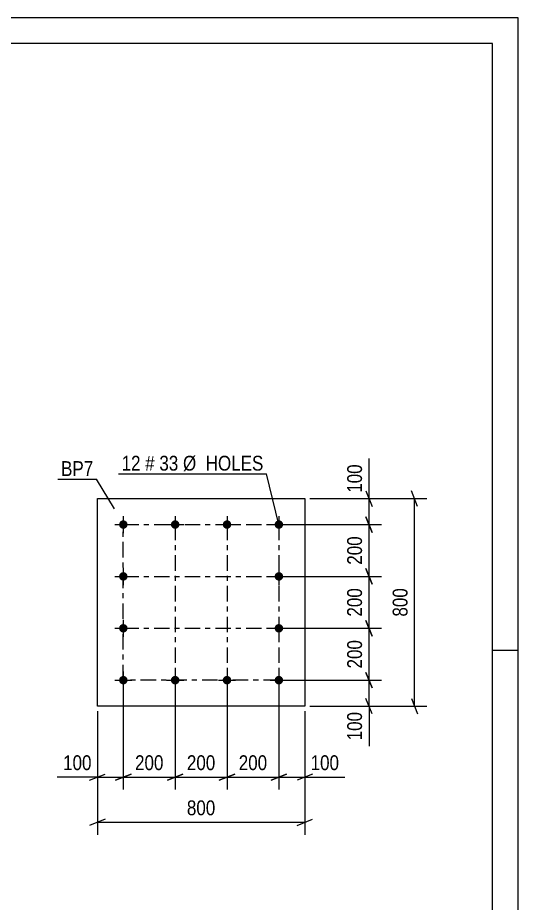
# Model space of a CAD drawing. Header units: millimetres. Extents: x 0 to 594, y 0 to 420.
# Drawn here: x 497.5 to 594, y 249.3 to 420 of the extents above; entities that cross this region are included whole.
import ezdxf

# ---------------------------------------------------------------- set-up
doc = ezdxf.new("R2010")
doc.units = ezdxf.units.MM
doc.linetypes.add('DXK_LINE_DOT3', pattern=[5.9187, 2.979, -0.9799, 0.9799, -0.9799])
doc.styles.add('Arial Narrow', font='ARIALN.TTF', dxfattribs={"height": 0.2})

# ---------------------------------------------------------------- blocks, each defined once
blk = doc.blocks.new('Unknown-708392085-1133')
at = {"color": 5, "linetype": 'Continuous'}
for p, q in [((594, 420), (0, 420)), ((594, 0), (594, 420)), ((589, 415), (5, 415)), ((589, 5), (589, 415)), ((594, 298), (589, 298))]:
    blk.add_line(p, q, dxfattribs=at)
blk = doc.blocks.new('Bolt-708392085-1677 - 1643')
at = {"linetype": 'Continuous'}
for points in [[(517.83, 323.12, -1), (517.83, 321.47, -1)], [(527.83, 323.12, -1), (527.83, 321.47, -1)], [(537.83, 323.12, -1), (537.83, 321.47, -1)], [(547.83, 323.12, -1), (547.83, 321.47, -1)], [(517.83, 313.12, -1), (517.83, 311.47, -1)], [(547.83, 313.12, -1), (547.83, 311.47, -1)], [(517.83, 303.12, -1), (517.83, 301.47, -1)], [(547.83, 303.12, -1), (547.83, 301.47, -1)], [(517.83, 293.12, -1), (517.83, 291.47, -1)], [(527.83, 293.12, -1), (527.83, 291.47, -1)], [(537.83, 293.12, -1), (537.83, 291.47, -1)], [(547.83, 293.12, -1), (547.83, 291.47, -1)]]:
    blk.add_hatch(color=1, dxfattribs=at).paths.add_polyline_path(points)
at = {"color": 1, "linetype": 'Continuous'}
for p, q in [((517.83, 323.94), (517.83, 320.64)), ((527.83, 323.94), (527.83, 320.64)), ((537.83, 323.94), (537.83, 320.64)), ((547.83, 323.94), (547.83, 320.64)), ((516.18, 322.29), (519.48, 322.29)), ((526.18, 322.29), (529.48, 322.29)), ((536.18, 322.29), (539.48, 322.29)), ((546.18, 322.29), (549.48, 322.29)), ((517.83, 313.94), (517.83, 310.64)), ((547.83, 313.94), (547.83, 310.64)), ((516.18, 312.29), (519.48, 312.29)), ((546.18, 312.29), (549.48, 312.29)), ((517.83, 303.94), (517.83, 300.64)), ((547.83, 303.94), (547.83, 300.64)), ((516.18, 302.29), (519.48, 302.29)), ((546.18, 302.29), (549.48, 302.29)), ((517.83, 293.94), (517.83, 290.64)), ((527.83, 293.94), (527.83, 290.64)), ((537.83, 293.94), (537.83, 290.64)), ((547.83, 293.94), (547.83, 290.64)), ((516.18, 292.29), (519.48, 292.29)), ((526.18, 292.29), (529.48, 292.29)), ((536.18, 292.29), (539.48, 292.29)), ((546.18, 292.29), (549.48, 292.29))]:
    blk.add_line(p, q, dxfattribs=at)
blk = doc.blocks.new('Part-708392085-1692 - 1643')
at = {"color": 2, "linetype": 'Continuous'}
for p, q in [((512.83, 287.29), (512.83, 327.29)), ((512.83, 327.29), (552.83, 327.29)), ((552.83, 327.29), (552.83, 287.29)), ((552.83, 287.29), (512.83, 287.29))]:
    blk.add_line(p, q, dxfattribs=at)
blk = doc.blocks.new('Rectangle-708392085-1807 - 1643')
at = {"color": 1, "linetype": 'DXK_LINE_DOT3'}
blk.add_lwpolyline([(517.83, 322.29), (547.83, 322.29), (547.83, 292.29), (517.83, 292.29), (517.83, 322.29)], close=True, dxfattribs=at)
blk = doc.blocks.new('Line-708392085-1779 - 1643')
at = {"color": 1, "linetype": 'DXK_LINE_DOT3'}
blk.add_line((527.83, 322.29), (527.83, 292.29), dxfattribs=at)
blk = doc.blocks.new('Line-708392085-1786 - 1643')
at = {"color": 1, "linetype": 'DXK_LINE_DOT3'}
blk.add_line((537.83, 322.29), (537.83, 292.29), dxfattribs=at)
blk = doc.blocks.new('Line-708392085-1793 - 1643')
at = {"color": 1, "linetype": 'DXK_LINE_DOT3'}
blk.add_line((517.83, 312.29), (547.83, 312.29), dxfattribs=at)
blk = doc.blocks.new('Line-708392085-1800 - 1643')
at = {"color": 1, "linetype": 'DXK_LINE_DOT3'}
blk.add_line((517.83, 302.29), (547.83, 302.29), dxfattribs=at)
blk = doc.blocks.new('StraightDimension-708392085-11905 - 1643')
at = {"color": 7, "linetype": 'Continuous'}
for p, q in [((564.61, 313.79), (565.81, 310.79)), ((548.83, 312.29), (567.61, 312.29)), ((565.21, 302.29), (565.21, 312.29)), ((548.83, 302.29), (567.61, 302.29)), ((565.81, 300.79), (564.61, 303.79))]:
    blk.add_line(p, q, dxfattribs=at)
at = {"color": 0}
blk.add_wipeout([(564.46, 310.64), (560.26, 310.64), (560.26, 303.95), (564.46, 303.95)], dxfattribs=at)
at = {"color": 3, "style": 'Arial Narrow'}
blk.add_text('200', height=2.863, rotation=90.0002, dxfattribs=at).set_placement((563.86, 304.55))
blk = doc.blocks.new('StraightDimension-708392085-11883 - 1643')
at = {"color": 7, "linetype": 'Continuous'}
for p, q in [((537.83, 291.29), (537.83, 271.2)), ((547.83, 291.29), (547.83, 271.2)), ((536.33, 273), (539.33, 274.2)), ((537.83, 273.6), (547.83, 273.6)), ((549.33, 274.2), (546.33, 273))]:
    blk.add_line(p, q, dxfattribs=at)
at = {"color": 0}
blk.add_wipeout([(546.17, 274.35), (546.17, 278.55), (539.49, 278.55), (539.49, 274.35)], dxfattribs=at)
at = {"color": 3, "style": 'Arial Narrow'}
blk.add_text('200', height=2.863, dxfattribs=at).set_placement((540.09, 274.95))
blk = doc.blocks.new('StraightDimension-708392085-1704 - 1643')
at = {"color": 7, "linetype": 'Continuous'}
for p, q in [((512.83, 286.29), (512.83, 262.5)), ((552.83, 286.29), (552.83, 262.5)), ((514.33, 265.5), (511.33, 264.3)), ((512.83, 264.9), (552.83, 264.9)), ((551.33, 264.3), (554.33, 265.5))]:
    blk.add_line(p, q, dxfattribs=at)
at = {"color": 0}
blk.add_wipeout([(536.17, 265.65), (536.17, 269.85), (529.49, 269.85), (529.49, 265.65)], dxfattribs=at)
at = {"color": 3, "style": 'Arial Narrow'}
blk.add_text('800', height=2.863, dxfattribs=at).set_placement((530.09, 266.25))
blk = doc.blocks.new('StraightDimension-708392085-1721 - 1643')
at = {"color": 7, "linetype": 'Continuous'}
for p, q in [((517.83, 291.29), (517.83, 271.2)), ((512.83, 286.29), (512.83, 271.2)), ((511.33, 273), (514.33, 274.2)), ((512.83, 273.6), (517.83, 273.6)), ((519.33, 274.2), (516.33, 273))]:
    blk.add_line(p, q, dxfattribs=at)
at = {"color": 0}
blk.add_wipeout([(512.3, 274.35), (512.3, 278.55), (505.62, 278.55), (505.62, 274.35)], dxfattribs=at)
at = {"color": 7, "linetype": 'Continuous'}
blk.add_line((512.83, 273.6), (505.09, 273.6), dxfattribs=at)
blk.add_line((512.83, 273.6), (505.09, 273.6), dxfattribs=at)
at = {"color": 3, "style": 'Arial Narrow'}
blk.add_text('100', height=2.863, dxfattribs=at).set_placement((506.22, 274.95))
blk = doc.blocks.new('StraightDimension-708392085-1731 - 1643')
at = {"color": 7, "linetype": 'Continuous'}
for p, q in [((547.83, 291.29), (547.83, 271.2)), ((552.83, 286.29), (552.83, 271.2)), ((546.33, 273), (549.33, 274.2)), ((547.83, 273.6), (552.83, 273.6)), ((554.33, 274.2), (551.33, 273))]:
    blk.add_line(p, q, dxfattribs=at)
at = {"color": 0}
blk.add_wipeout([(560.04, 274.35), (560.04, 278.55), (553.35, 278.55), (553.35, 274.35)], dxfattribs=at)
at = {"color": 7, "linetype": 'Continuous'}
blk.add_line((552.83, 273.6), (560.56, 273.6), dxfattribs=at)
blk.add_line((552.83, 273.6), (560.56, 273.6), dxfattribs=at)
at = {"color": 3, "style": 'Arial Narrow'}
blk.add_text('100', height=2.863, dxfattribs=at).set_placement((553.95, 274.95))
blk = doc.blocks.new('StraightDimension-708392085-1742 - 1643')
at = {"color": 7, "linetype": 'Continuous'}
for p, q in [((574.59, 325.79), (573.39, 328.79)), ((553.83, 327.29), (576.39, 327.29)), ((573.99, 287.29), (573.99, 327.29)), ((573.39, 288.79), (574.59, 285.79)), ((553.83, 287.29), (576.39, 287.29))]:
    blk.add_line(p, q, dxfattribs=at)
at = {"color": 0}
blk.add_wipeout([(573.24, 310.64), (569.04, 310.64), (569.04, 303.95), (573.24, 303.95)], dxfattribs=at)
at = {"color": 3, "style": 'Arial Narrow'}
blk.add_text('800', height=2.863, rotation=90.0002, dxfattribs=at).set_placement((572.64, 304.55))
blk = doc.blocks.new('StraightDimension-708392085-11879 - 1643')
at = {"color": 7, "linetype": 'Continuous'}
for p, q in [((517.83, 291.29), (517.83, 271.2)), ((527.83, 291.29), (527.83, 271.2)), ((516.33, 273), (519.33, 274.2)), ((517.83, 273.6), (527.83, 273.6)), ((529.33, 274.2), (526.33, 273))]:
    blk.add_line(p, q, dxfattribs=at)
at = {"color": 0}
blk.add_wipeout([(526.17, 274.35), (526.17, 278.55), (519.49, 278.55), (519.49, 274.35)], dxfattribs=at)
at = {"color": 3, "style": 'Arial Narrow'}
blk.add_text('200', height=2.863, dxfattribs=at).set_placement((520.09, 274.95))
blk = doc.blocks.new('StraightDimension-708392085-1759 - 1643')
at = {"color": 7, "linetype": 'Continuous'}
for p, q in [((564.61, 328.79), (565.81, 325.79)), ((553.83, 327.29), (567.61, 327.29)), ((565.21, 322.29), (565.21, 327.29)), ((565.81, 320.79), (564.61, 323.79)), ((548.83, 322.29), (567.61, 322.29))]:
    blk.add_line(p, q, dxfattribs=at)
at = {"color": 0}
blk.add_wipeout([(564.46, 334.5), (560.26, 334.5), (560.26, 327.82), (564.46, 327.82)], dxfattribs=at)
at = {"color": 7, "linetype": 'Continuous'}
blk.add_line((565.21, 327.29), (565.21, 335.03), dxfattribs=at)
blk.add_line((565.21, 327.29), (565.21, 335.03), dxfattribs=at)
at = {"color": 3, "style": 'Arial Narrow'}
blk.add_text('100', height=2.863, rotation=90.0002, dxfattribs=at).set_placement((563.86, 328.42))
blk = doc.blocks.new('StraightDimension-708392085-1769 - 1643')
at = {"color": 7, "linetype": 'Continuous'}
for p, q in [((564.61, 293.79), (565.81, 290.79)), ((548.83, 292.29), (567.61, 292.29)), ((565.21, 287.29), (565.21, 292.29)), ((565.81, 285.79), (564.61, 288.79)), ((553.83, 287.29), (567.61, 287.29))]:
    blk.add_line(p, q, dxfattribs=at)
at = {"color": 0}
blk.add_wipeout([(564.46, 286.77), (560.26, 286.77), (560.26, 280.09), (564.46, 280.09)], dxfattribs=at)
at = {"color": 7, "linetype": 'Continuous'}
blk.add_line((565.21, 287.29), (565.21, 279.56), dxfattribs=at)
blk.add_line((565.21, 287.29), (565.21, 279.56), dxfattribs=at)
at = {"color": 3, "style": 'Arial Narrow'}
blk.add_text('100', height=2.863, rotation=90.0002, dxfattribs=at).set_placement((563.86, 280.69))
blk = doc.blocks.new('StraightDimension-708392085-11881 - 1643')
at = {"color": 7, "linetype": 'Continuous'}
for p, q in [((527.83, 291.29), (527.83, 271.2)), ((537.83, 291.29), (537.83, 271.2)), ((526.33, 273), (529.33, 274.2)), ((527.83, 273.6), (537.83, 273.6)), ((539.33, 274.2), (536.33, 273))]:
    blk.add_line(p, q, dxfattribs=at)
at = {"color": 0}
blk.add_wipeout([(536.17, 274.35), (536.17, 278.55), (529.49, 278.55), (529.49, 274.35)], dxfattribs=at)
at = {"color": 3, "style": 'Arial Narrow'}
blk.add_text('200', height=2.863, dxfattribs=at).set_placement((530.09, 274.95))
blk = doc.blocks.new('StraightDimension-708392085-11903 - 1643')
at = {"color": 7, "linetype": 'Continuous'}
for p, q in [((548.83, 302.29), (567.61, 302.29)), ((564.61, 303.79), (565.81, 300.79)), ((565.21, 292.29), (565.21, 302.29)), ((565.81, 290.79), (564.61, 293.79)), ((548.83, 292.29), (567.61, 292.29))]:
    blk.add_line(p, q, dxfattribs=at)
at = {"color": 0}
blk.add_wipeout([(564.46, 300.64), (560.26, 300.64), (560.26, 293.95), (564.46, 293.95)], dxfattribs=at)
at = {"color": 3, "style": 'Arial Narrow'}
blk.add_text('200', height=2.863, rotation=90.0002, dxfattribs=at).set_placement((563.86, 294.55))
blk = doc.blocks.new('StraightDimension-708392085-11907 - 1643')
at = {"color": 7, "linetype": 'Continuous'}
for p, q in [((564.61, 323.79), (565.81, 320.79)), ((548.83, 322.29), (567.61, 322.29)), ((565.21, 312.29), (565.21, 322.29)), ((565.81, 310.79), (564.61, 313.79)), ((548.83, 312.29), (567.61, 312.29))]:
    blk.add_line(p, q, dxfattribs=at)
at = {"color": 0}
blk.add_wipeout([(564.46, 320.64), (560.26, 320.64), (560.26, 313.95), (564.46, 313.95)], dxfattribs=at)
at = {"color": 3, "style": 'Arial Narrow'}
blk.add_text('200', height=2.863, rotation=90.0002, dxfattribs=at).set_placement((563.86, 314.55))
blk = doc.blocks.new('Mark-708392085-1673 - 1643')
at = {"color": 0}
for points in [[(521.15, 332.69), (521.15, 335.69), (517.5, 335.69), (517.5, 332.69)], [(523.88, 332.69), (523.88, 335.69), (522.05, 335.69), (522.05, 332.69)], [(528.44, 332.69), (528.44, 335.69), (524.78, 335.69), (524.78, 332.69)], [(544.87, 332.69), (544.87, 335.69), (529.34, 335.69), (529.34, 332.69)]]:
    blk.add_wipeout(points, dxfattribs=at)
for points in [[(521.15, 332.69), (521.15, 335.69), (517.5, 335.69), (517.5, 332.69)], [(523.88, 332.69), (523.88, 335.69), (522.05, 335.69), (522.05, 332.69)], [(528.44, 332.69), (528.44, 335.69), (524.78, 335.69), (524.78, 332.69)], [(544.87, 332.69), (544.87, 335.69), (529.34, 335.69), (529.34, 332.69)]]:
    blk.add_wipeout(points, dxfattribs=at)
at = {"color": 7, "linetype": 'Continuous'}
for p in [(516.9, 332.09), (547.83, 322.29)]:
    blk.add_line(p, (545.47, 332.09), dxfattribs=at)
at = {"color": 3, "style": 'Arial Narrow'}
for s, height, p in [('12', 2.863, (517.5, 332.69)), ('#', 2.86, (522.05, 332.69)), ('33', 2.863, (524.78, 332.69)), ('Ø  HOLES', 2.863, (529.34, 332.69))]:
    blk.add_text(s, height=height, dxfattribs=at).set_placement(p)
blk = doc.blocks.new('Mark-708392085-1688 - 1643')
at = {"color": 0}
blk.add_wipeout([(512.04, 331.65), (512.04, 334.65), (505.83, 334.65), (505.83, 331.65)], dxfattribs=at)
blk.add_wipeout([(512.04, 331.65), (512.04, 334.65), (505.83, 334.65), (505.83, 331.65)], dxfattribs=at)
at = {"color": 30, "linetype": 'Continuous'}
for p in [(505.23, 331.05), (516.1, 325.34)]:
    blk.add_line(p, (512.64, 331.05), dxfattribs=at)
at = {"color": 3, "style": 'Arial Narrow'}
blk.add_text('BP7', height=2.863, dxfattribs=at).set_placement((505.83, 331.65))

msp = doc.modelspace()

# ---------------------------------------------------------------- block references
for name in ['Unknown-708392085-1133', 'Part-708392085-1692 - 1643', 'Bolt-708392085-1677 - 1643', 'Rectangle-708392085-1807 - 1643', 'Line-708392085-1779 - 1643', 'Line-708392085-1786 - 1643', 'Line-708392085-1793 - 1643', 'Line-708392085-1800 - 1643']:
    msp.add_blockref(name, (0, 0))

# ---------------------------------------------------------------- next in the draw order: block references
for name in ['Mark-708392085-1673 - 1643', 'StraightDimension-708392085-11905 - 1643', 'StraightDimension-708392085-11883 - 1643']:
    msp.add_blockref(name, (0, 0))

# ---------------------------------------------------------------- next in the draw order: block references
for name in ['Mark-708392085-1688 - 1643', 'StraightDimension-708392085-1704 - 1643']:
    msp.add_blockref(name, (0, 0))

# ---------------------------------------------------------------- next in the draw order: block references
for name in ['StraightDimension-708392085-1721 - 1643', 'StraightDimension-708392085-1731 - 1643']:
    msp.add_blockref(name, (0, 0))

# ---------------------------------------------------------------- next in the draw order: block references
for name in ['StraightDimension-708392085-1742 - 1643', 'StraightDimension-708392085-11879 - 1643']:
    msp.add_blockref(name, (0, 0))

# ---------------------------------------------------------------- next in the draw order: block references
for name in ['StraightDimension-708392085-1759 - 1643', 'StraightDimension-708392085-1769 - 1643', 'StraightDimension-708392085-11881 - 1643']:
    msp.add_blockref(name, (0, 0))

# ---------------------------------------------------------------- next in the draw order: block references
for name in ['StraightDimension-708392085-11907 - 1643', 'StraightDimension-708392085-11903 - 1643']:
    msp.add_blockref(name, (0, 0))

doc.saveas('drawing.dxf')
